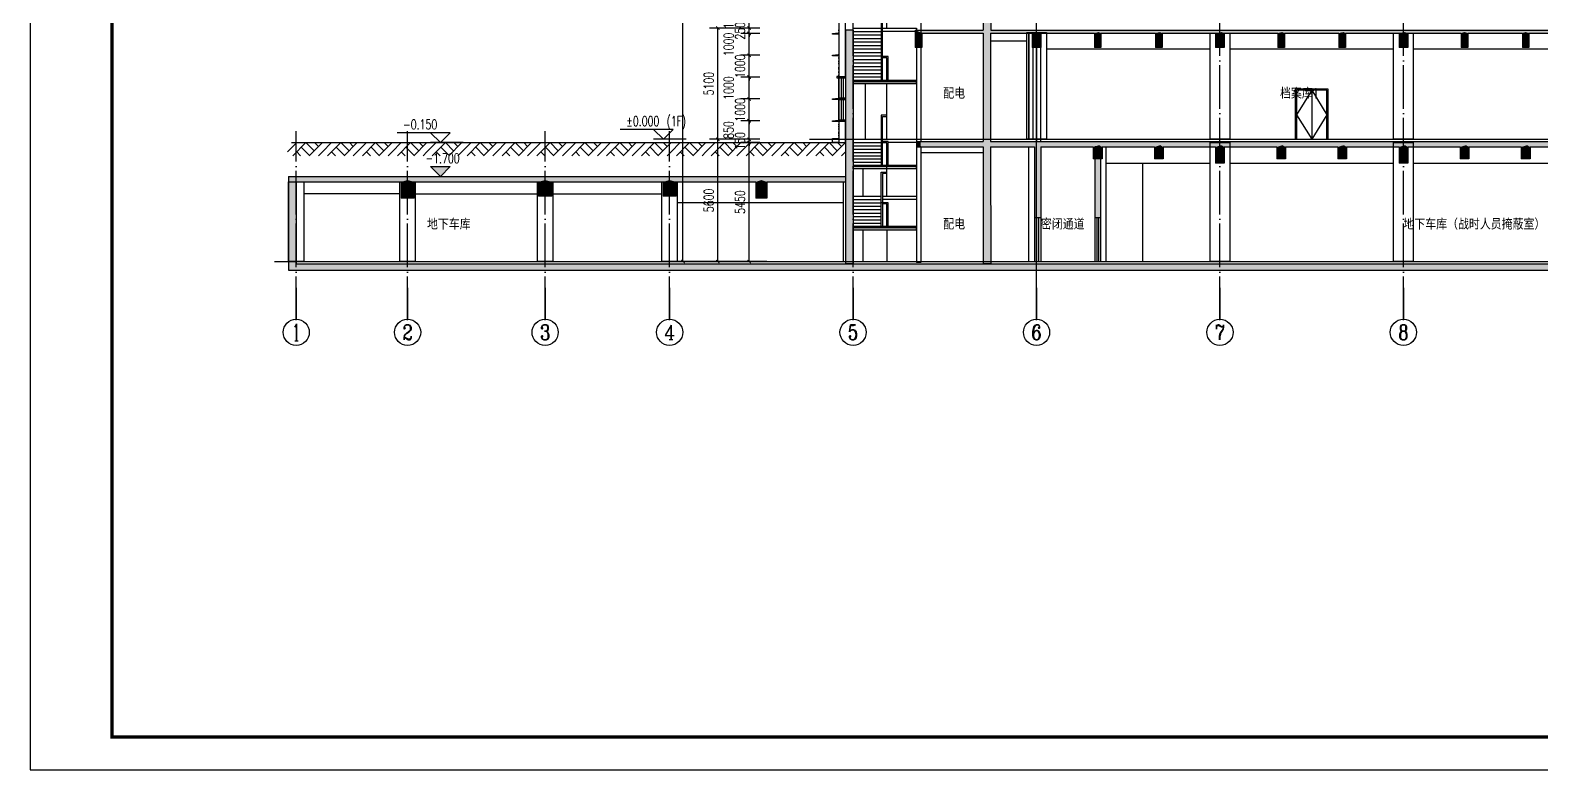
# Model space of a CAD drawing. Header units: millimetres. Extents: x 500457 to 783861, y -293369 to -162148.
# Drawn here: x 500457 to 569628, y -259241 to -225351 of the extents above; entities that cross this region are included whole.
import ezdxf
from ezdxf.enums import TextEntityAlignment as Align

# ---------------------------------------------------------------- set-up
doc = ezdxf.new("R2010")
doc.units = ezdxf.units.MM
doc.header["$LTSCALE"] = 1000
doc.linetypes.add('DOTE', pattern=[2.42, 2, -0.2, 0.02, -0.2])
for name, color, linetype in [('A-DOOR-FIRE', 4, 'Continuous'), ('A-ELEV-WIN3', 251, 'Continuous'), ('A-SECT-SURF', 6, 'Continuous'), ('A-看线', 115, 'Continuous'), ('AXIS', 3, 'Continuous'), ('AXIS_TEXT', 7, 'Continuous'), ('DIM_ELEV', 3, 'Continuous'), ('DOTE', 1, 'DOTE'), ('E_WINDOW', 4, 'Continuous'), ('LY_MC_section A_A$0$A31----(18)', 140, 'Continuous'), ('PUB_DIM', 3, 'Continuous'), ('PUB_HATCH', 8, 'Continuous'), ('PUB_TEXT', 7, 'Continuous'), ('PUB_TITLE', 4, 'Continuous'), ('STAIR', 2, 'Continuous'), ('WALL', 255, 'Continuous'), ('WINDOW', 4, 'Continuous'), ('剖面楼板线', 2, 'Continuous'), ('板洞', 6, 'Continuous')]:
    doc.layers.add(name, color=color, linetype=linetype)
doc.styles.add('_TCH_AXIS', font='COMPLEX', dxfattribs={"bigfont": 'GBCBIG'})
doc.styles.add('_TCH_DIM', font='SIMPLEX', dxfattribs={"bigfont": 'GBCBIG'})
doc.styles.add('_TCH_DIM_T3', font='SIMPLEX', dxfattribs={"width": 0.705882, "bigfont": 'GBCBIG'})
doc.styles.add('COMPLEX', font='COMPLEX')
doc.styles.add('TSSD_Norm', font='tssdeng.shx', dxfattribs={"bigfont": 'hztxt.shx'})
doc.dimstyles.new('_TCH_ARCH&&150', dxfattribs={"dimtxt": 446.25, "dimasz": 150, "dimexe": 375, "dimexo": 450, "dimgap": 189.375, "dimtad": 1, "dimdec": 0, "dimzin": 0, "dimdsep": 46, "dimtxsty": '_TCH_DIM_T3', "dimblk": 'ARCHTICK', "dimcen": 0.09, "dimclrt": 7, "dimazin": 2, "dimtfac": 1, "dimtdec": 0, "dimtix": 1, "dimtmove": 2, "dimatfit": 3, "dimfxl": 1, "dimtolj": 1, "dimtzin": 0, "dimarcsym": 0})

# ---------------------------------------------------------------- blocks, each defined once
blk = doc.blocks.new('A$Cb2df6883')
at = {"layer": 'A-DOOR-FIRE'}
for points in [[(1500, -2300), (1500, 0), (0, 0), (0, -2300)], [(1450, -2300), (1450, -50), (50, -50), (50, -2300)], [(750, -50), (750, -2300)]]:
    blk.add_lwpolyline(points, dxfattribs=at)
at = {"layer": 'A-ELEV-WIN3'}
for points in [[(750, -50), (50, -1175), (750, -2300)], [(750, -50), (1450, -1175), (750, -2300)]]:
    blk.add_lwpolyline(points, dxfattribs=at)
blk = doc.blocks.new('A$Cc3d01d78')
at = {"layer": 'PUB_HATCH'}
blk.add_hatch(color=256, dxfattribs=at).paths.add_polyline_path([(1558, -3756), (-1342, -3756), (-1342, -3856), (1558, -3856)])
at = {"layer": 'STAIR'}
for points in [[(210, -1260), (7, -1260), (7, -3700), (-53, -3700), (-53, -3100), (-53, -3050), (-53, -1200), (210, -1200)], [(210, -2300), (210, -900)], [(-1342, -2300), (-53, -2300)], [(-1342, -2456), (-53, -2456)], [(-1342, -2611), (-53, -2611)], [(270, -3700), (270, -2604), (-53, -2604)], [(7, -2300), (1558, -2300), (1558, -2456), (7, -2456)], [(210, -3700), (210, -2664), (7, -2664)], [(-1342, -2767), (-53, -2767)], [(-1342, -2923), (-53, -2923)], [(-1342, -3078), (-53, -3078)], [(-1342, -3234), (-53, -3234)], [(-1342, -3389), (-53, -3389)], [(-1342, -3545), (-53, -3545)], [(1558, -3700), (-1342, -3700)], [(-1342, -3700), (-53, -3700)]]:
    blk.add_lwpolyline(points, dxfattribs=at)
at = {"layer": 'WALL'}
for p, q in [((1558, -3756), (-1342, -3756)), ((-1342, -3856), (-1342, -3756)), ((1558, -3856), (-1342, -3856)), ((1558, -3856), (1558, -3756))]:
    blk.add_line(p, q, dxfattribs=at)
blk = doc.blocks.new('A$C713e9a64')
at = {"layer": 'PUB_HATCH'}
blk.add_hatch(color=256, dxfattribs=at).paths.add_polyline_path([(1348, -4840), (-1552, -4840), (-1552, -4940), (1348, -4940)])
at = {"layer": 'STAIR'}
for points in [[(0, -2380), (0, 170)], [(0, -1280), (-262, -1280), (-262, -3130), (-262, -3180), (-262, -4780), (-202, -4780), (-202, -1340), (0, -1340)], [(-1553, -2380), (-202, -2380)], [(-1553, -2540), (-202, -2540)], [(-1553, -2700), (-202, -2700)], [(-202, -2380), (1347, -2380), (1347, -2540), (-202, -2540)], [(-1553, -2860), (-202, -2860)], [(-1553, -3020), (-202, -3020)], [(-1553, -3180), (-202, -3180)], [(-1553, -3340), (-202, -3340)], [(-1553, -3500), (-202, -3500)], [(-1553, -3660), (-202, -3660)], [(-1553, -3820), (-202, -3820)], [(-1553, -3980), (-202, -3980)], [(-1553, -4140), (-202, -4140)], [(58, -4780), (58, -3680), (-262, -3680)], [(-2, -4780), (-2, -3740), (-202, -3740)], [(-1553, -4300), (-202, -4300)], [(-1553, -4460), (-202, -4460)], [(-1553, -4620), (-202, -4620)], [(1348, -4780), (-1553, -4780)], [(-1553, -4780), (-202, -4780)]]:
    blk.add_lwpolyline(points, dxfattribs=at)
at = {"layer": 'WALL'}
for p, q in [((1348, -4840), (-1552, -4840)), ((-1552, -4940), (-1552, -4840)), ((1348, -4940), (1348, -4840)), ((1348, -4940), (-1552, -4940))]:
    blk.add_line(p, q, dxfattribs=at)
blk = doc.blocks.new('A$Cb3162a7d')
at = {"layer": 'PUB_HATCH'}
blk.add_hatch(color=256, dxfattribs=at).paths.add_polyline_path([(1348, -3746), (-1553, -3746), (-1553, -3846), (1348, -3846)])
at = {"layer": 'STAIR'}
for points in [[(-2, -2496), (-2, 44)], [(-2, -1396), (-262, -1396), (-262, -1930), (-262, -1980), (-262, -3696), (-202, -3696), (-202, -1456), (-2, -1456)], [(-1553, -2496), (-202, -2496)], [(-1553, -2646), (-202, -2646)], [(56, -3700), (56, -2600), (-262, -2600)], [(-202, -2496), (1348, -2496), (1348, -2646), (56, -2646)], [(-4, -3700), (-4, -2660), (-202, -2660)], [(-1553, -2796), (-202, -2796)], [(-1553, -2946), (-202, -2946)], [(-1553, -3096), (-202, -3096)], [(-1553, -3246), (-202, -3246)], [(-1553, -3396), (-202, -3396)], [(-1553, -3546), (-202, -3546)], [(1348, -3696), (-1553, -3696)], [(-1553, -3696), (-202, -3696)]]:
    blk.add_lwpolyline(points, dxfattribs=at)
at = {"layer": 'WALL'}
for p, q in [((1348, -3746), (-1553, -3746)), ((-1553, -3846), (-1553, -3746)), ((1348, -3846), (-1553, -3846)), ((1348, -3846), (1348, -3746))]:
    blk.add_line(p, q, dxfattribs=at)
blk = doc.blocks.new('A$Cdcaa37b3')
at = {"layer": 'A-看线'}
for points in [[(-1002, 8140), (-1002, 5600)], [(-1103, 4250), (-1103, 3000)], [(-1103, 1444), (-1103, 0)]]:
    blk.add_lwpolyline(points, dxfattribs=at)
at = {"layer": '剖面楼板线'}
blk.add_line((-1550, -1), (1348, -1), dxfattribs=at)
blk.add_lwpolyline([(0, 1444), (0, 0)], dxfattribs=at)
at = {"layer": 'LY_MC_section A_A$0$A31----(18)'}
blk.add_blockref('A$Cc3d01d78', (-210, 5300), dxfattribs=at)
at = {"layer": '板洞'}
for name, p in [('A$C713e9a64', (0, 13080)), ('A$Cb3162a7d', (0, 8096))]:
    blk.add_blockref(name, p, dxfattribs=at)
blk = doc.blocks.new('A$C7aab0e27')
at = {"layer": 'LY_MC_section A_A$0$A31----(18)'}
for points in [[(-30, 0), (-30, -60), (-300, -60), (-300, -30)], [(-30, -60), (-30, 0), (0, 0), (0, -60)]]:
    blk.add_lwpolyline(points, close=True, dxfattribs=at)
blk = doc.blocks.new('A$C37e4a2ef')
at = {"layer": 'LY_MC_section A_A$0$A31----(18)'}
blk.add_lwpolyline([(0, 0), (300, 0), (300, -60), (0, -60)], close=True, dxfattribs=at)
at = {"layer": 'A-DOOR-FIRE'}
blk.add_blockref('A$C7aab0e27', (0, 0), dxfattribs=at)
blk = doc.blocks.new('A$C42b86bd6')
at = {"layer": 'LY_MC_section A_A$0$A31----(18)'}
for points in [[(90, 0), (0, 0), (0, -60), (90, -60)], [(90, 0), (390, 0), (390, -60), (90, -60)]]:
    blk.add_lwpolyline(points, close=True, dxfattribs=at)
blk = doc.blocks.new('$EWDLib$00001159')
for p, q in [((0, 0), (0, 1500)), ((84, 0), (84, 1500)), ((156, 0), (156, 1500)), ((240, 0), (240, 1500))]:
    blk.add_line(p, q)
blk = doc.blocks.new('A$C8b4dfb44')
at = {"layer": 'LY_MC_section A_A$0$A31----(18)'}
for points in [[(0, -42330), (-300, -42330), (-300, -45520), (0, -45520)], [(-300, -43380), (-310, -43380), (-310, -43430), (-300, -43430)], [(-300, -44650), (-310, -44650), (-310, -44700), (-300, -44700)], [(-300, -44800), (-310, -44800), (-310, -44850), (-300, -44850)], [(-300, -44900), (-310, -44900), (-310, -44950), (-300, -44950)], [(-300, -45100), (-310, -45100), (-310, -45200), (-300, -45200)], [(-300, -45300), (-310, -45300), (-310, -45350), (-300, -45350)], [(-300, -45450), (-310, -45450), (-310, -45500), (-300, -45500)], [(-300, -45580), (0, -45580), (0, -46520), (-300, -46520)], [(-300, -46580), (0, -46580), (0, -47520), (-300, -47520)], [(-300, -47700), (-310, -47700), (-310, -47750), (-300, -47750)], [(0, -47580), (-300, -47580), (-300, -48550), (0, -48550)], [(-600, -48400), (-300, -48400), (-300, -48550), (-600, -48550)], [(-300, -47800), (-310, -47800), (-310, -47850), (-300, -47850)], [(-300, -47900), (-310, -47900), (-310, -47950), (-300, -47950)], [(-300, -48050), (-310, -48050), (-310, -48150), (-300, -48150)], [(-300, -48200), (-310, -48200), (-310, -48255), (-300, -48255)]]:
    blk.add_lwpolyline(points, close=True, dxfattribs=at)
at = {"layer": 'A-DOOR-FIRE'}
for name, p in [('A$C42b86bd6', (-390, -45520)), ('A$C37e4a2ef', (-300, -46520)), ('A$C37e4a2ef', (-300, -47520))]:
    blk.add_blockref(name, p, dxfattribs=at)
at = {"layer": 'LY_MC_section A_A$0$A31----(18)'}
for p in [(-300, -43520), (-300, -44520), (-300, -48340)]:
    blk.add_blockref('A$C7aab0e27', p, dxfattribs=at)
at = {"layer": 'LY_MC_section A_A$0$A31----(18)', "rotation": 179.9999999999997}
for p, xscale, yscale in [((0, -45580), 1.250008465068337, 0.6266666690565188), ((0, -46580), 1.249997525112121, 0.6266675368867202)]:
    blk.add_blockref('$EWDLib$00001159', p, dxfattribs=dict(at, xscale=xscale, yscale=yscale))
blk = doc.blocks.new('A$C3da97e60')
at = {"layer": 'PUB_TITLE'}
blk.add_lwpolyline([(-157435, 0), (0, 0), (0, 89100), (-157435, 89100)], close=True, dxfattribs=at)
at = {"layer": 'PUB_TITLE', "const_width": 150}
blk.add_lwpolyline([(-153685, 1500), (-1500, 1500), (-1500, 87600), (-153685, 87600)], close=True, dxfattribs=at)
blk = doc.blocks.new('_ArchTick')
at = {"color": 0, "linetype": 'ByBlock', "const_width": 0.3}
blk.add_lwpolyline([(-0.5, -0.5), (0.5, 0.5)], dxfattribs=at)
blk = doc.blocks.new('*D336')
at = {"layer": 'Defpoints', "color": 0, "transparency": 16777216}
for p in [(533377, -230501), (534324, -230501), (534324, -235951)]:
    blk.add_point(p, dxfattribs=at)
at = {"layer": 'PUB_DIM', "color": 0, "lineweight": -2, "transparency": 16777216}
for p, q in [((533874, -230501), (533002, -230501)), ((533377, -235951), (533377, -230501)), ((533874, -235951), (533002, -235951))]:
    blk.add_line(p, q, dxfattribs=at)
at = {"layer": 'PUB_DIM', "color": 0, "lineweight": -2, "transparency": 16777216, "xscale": 150, "yscale": 150, "zscale": 150}
for p, rotation in [((533377, -230501), 90), ((533377, -235951), 270)]:
    blk.add_blockref('_ArchTick', p, dxfattribs=dict(at, rotation=rotation))
at = {"layer": 'PUB_DIM', "color": 7, "transparency": 16777216, "insert": (532964, -233226), "char_height": 446.2, "attachment_point": 5, "rotation": 90, "style": '_TCH_DIM_T3'}
blk.add_mtext('\\A1;5450', dxfattribs=at)
blk = doc.blocks.new('*D337')
at = {"layer": 'Defpoints', "color": 0, "transparency": 16777216}
for p in [(533377, -230351), (534324, -230351), (534324, -230501)]:
    blk.add_point(p, dxfattribs=at)
at = {"layer": 'PUB_DIM', "color": 0, "lineweight": -2, "transparency": 16777216}
for p, q in [((533377, -230351), (533377, -230201)), ((533874, -230351), (533002, -230351)), ((533874, -230501), (533002, -230501)), ((533377, -230501), (533377, -230351)), ((533377, -230501), (533377, -230651))]:
    blk.add_line(p, q, dxfattribs=at)
at = {"layer": 'PUB_DIM', "color": 0, "lineweight": -2, "transparency": 16777216, "xscale": 150, "yscale": 150, "zscale": 150}
for p, rotation in [((533377, -230351), 270), ((533377, -230501), 90)]:
    blk.add_blockref('_ArchTick', p, dxfattribs=dict(at, rotation=rotation))
at = {"layer": 'PUB_DIM', "color": 7, "transparency": 16777216, "insert": (532964, -230426), "char_height": 446.2, "attachment_point": 5, "rotation": 90, "style": '_TCH_DIM_T3'}
blk.add_mtext('\\A1;150', dxfattribs=at)
blk = doc.blocks.new('*D338')
at = {"layer": 'Defpoints', "color": 0, "transparency": 16777216}
for p in [(533377, -229501), (534324, -229501), (534324, -230351)]:
    blk.add_point(p, dxfattribs=at)
at = {"layer": 'PUB_DIM', "color": 0, "lineweight": -2, "transparency": 16777216}
for p, q in [((533874, -229501), (533002, -229501)), ((533377, -230351), (533377, -229501)), ((533874, -230351), (533002, -230351))]:
    blk.add_line(p, q, dxfattribs=at)
at = {"layer": 'PUB_DIM', "color": 0, "lineweight": -2, "transparency": 16777216, "xscale": 150, "yscale": 150, "zscale": 150}
for p, rotation in [((533377, -229501), 90), ((533377, -230351), 270)]:
    blk.add_blockref('_ArchTick', p, dxfattribs=dict(at, rotation=rotation))
at = {"layer": 'PUB_DIM', "color": 7, "transparency": 16777216, "insert": (532439, -229926), "char_height": 446.2, "attachment_point": 5, "rotation": 90, "style": '_TCH_DIM_T3'}
blk.add_mtext('\\A1;850', dxfattribs=at)
blk = doc.blocks.new('*D339')
at = {"layer": 'Defpoints', "color": 0, "transparency": 16777216}
for p in [(533377, -228501), (534324, -228501), (534324, -229501)]:
    blk.add_point(p, dxfattribs=at)
at = {"layer": 'PUB_DIM', "color": 0, "lineweight": -2, "transparency": 16777216}
for p, q in [((533874, -228501), (533002, -228501)), ((533377, -228501), (533377, -228351)), ((533377, -229501), (533377, -228501)), ((533874, -229501), (533002, -229501)), ((533377, -229501), (533377, -229651))]:
    blk.add_line(p, q, dxfattribs=at)
at = {"layer": 'PUB_DIM', "color": 0, "lineweight": -2, "transparency": 16777216, "xscale": 150, "yscale": 150, "zscale": 150}
for p, rotation in [((533377, -228501), 270), ((533377, -229501), 90)]:
    blk.add_blockref('_ArchTick', p, dxfattribs=dict(at, rotation=rotation))
at = {"layer": 'PUB_DIM', "color": 7, "transparency": 16777216, "insert": (532964, -229001), "char_height": 446.2, "attachment_point": 5, "rotation": 90, "style": '_TCH_DIM_T3'}
blk.add_mtext('\\A1;1000', dxfattribs=at)
blk = doc.blocks.new('*D340')
at = {"layer": 'Defpoints', "color": 0, "transparency": 16777216}
for p in [(533377, -227501), (534324, -227501), (534324, -228501)]:
    blk.add_point(p, dxfattribs=at)
at = {"layer": 'PUB_DIM', "color": 0, "lineweight": -2, "transparency": 16777216}
for p, q in [((533874, -227501), (533002, -227501)), ((533377, -228501), (533377, -227501)), ((533874, -228501), (533002, -228501))]:
    blk.add_line(p, q, dxfattribs=at)
at = {"layer": 'PUB_DIM', "color": 0, "lineweight": -2, "transparency": 16777216, "xscale": 150, "yscale": 150, "zscale": 150}
for p, rotation in [((533377, -227501), 90), ((533377, -228501), 270)]:
    blk.add_blockref('_ArchTick', p, dxfattribs=dict(at, rotation=rotation))
at = {"layer": 'PUB_DIM', "color": 7, "transparency": 16777216, "insert": (532439, -228001), "char_height": 446.2, "attachment_point": 5, "rotation": 90, "style": '_TCH_DIM_T3'}
blk.add_mtext('\\A1;1000', dxfattribs=at)
blk = doc.blocks.new('*D341')
at = {"layer": 'Defpoints', "color": 0, "transparency": 16777216}
for p in [(533377, -226501), (534324, -226501), (534324, -227501)]:
    blk.add_point(p, dxfattribs=at)
at = {"layer": 'PUB_DIM', "color": 0, "lineweight": -2, "transparency": 16777216}
for p, q in [((533874, -226501), (533002, -226501)), ((533377, -226501), (533377, -226351)), ((533377, -227501), (533377, -226501)), ((533874, -227501), (533002, -227501)), ((533377, -227501), (533377, -227651))]:
    blk.add_line(p, q, dxfattribs=at)
at = {"layer": 'PUB_DIM', "color": 0, "lineweight": -2, "transparency": 16777216, "xscale": 150, "yscale": 150, "zscale": 150}
for p, rotation in [((533377, -226501), 270), ((533377, -227501), 90)]:
    blk.add_blockref('_ArchTick', p, dxfattribs=dict(at, rotation=rotation))
at = {"layer": 'PUB_DIM', "color": 7, "transparency": 16777216, "insert": (532964, -227001), "char_height": 446.2, "attachment_point": 5, "rotation": 90, "style": '_TCH_DIM_T3'}
blk.add_mtext('\\A1;1000', dxfattribs=at)
blk = doc.blocks.new('*D342')
at = {"layer": 'Defpoints', "color": 0, "transparency": 16777216}
for p in [(533377, -225501), (534324, -225501), (534324, -226501)]:
    blk.add_point(p, dxfattribs=at)
at = {"layer": 'PUB_DIM', "color": 0, "lineweight": -2, "transparency": 16777216}
for p, q in [((533874, -225501), (533002, -225501)), ((533377, -226501), (533377, -225501)), ((533874, -226501), (533002, -226501))]:
    blk.add_line(p, q, dxfattribs=at)
at = {"layer": 'PUB_DIM', "color": 0, "lineweight": -2, "transparency": 16777216, "xscale": 150, "yscale": 150, "zscale": 150}
for p, rotation in [((533377, -225501), 90), ((533377, -226501), 270)]:
    blk.add_blockref('_ArchTick', p, dxfattribs=dict(at, rotation=rotation))
at = {"layer": 'PUB_DIM', "color": 7, "transparency": 16777216, "insert": (532439, -226001), "char_height": 446.2, "attachment_point": 5, "rotation": 90, "style": '_TCH_DIM_T3'}
blk.add_mtext('\\A1;1000', dxfattribs=at)
blk = doc.blocks.new('*D343')
at = {"layer": 'Defpoints', "color": 0, "transparency": 16777216}
for p in [(533377, -225251), (534324, -225251), (534324, -225501)]:
    blk.add_point(p, dxfattribs=at)
at = {"layer": 'PUB_DIM', "color": 0, "lineweight": -2, "transparency": 16777216}
for p, q in [((533874, -225251), (533002, -225251)), ((533377, -225251), (533377, -225101)), ((533377, -225501), (533377, -225251)), ((533874, -225501), (533002, -225501)), ((533377, -225501), (533377, -225651))]:
    blk.add_line(p, q, dxfattribs=at)
at = {"layer": 'PUB_DIM', "color": 0, "lineweight": -2, "transparency": 16777216, "xscale": 150, "yscale": 150, "zscale": 150}
for p, rotation in [((533377, -225251), 270), ((533377, -225501), 90)]:
    blk.add_blockref('_ArchTick', p, dxfattribs=dict(at, rotation=rotation))
at = {"layer": 'PUB_DIM', "color": 7, "transparency": 16777216, "insert": (532964, -225376), "char_height": 446.2, "attachment_point": 5, "rotation": 90, "style": '_TCH_DIM_T3'}
blk.add_mtext('\\A1;250', dxfattribs=at)
blk = doc.blocks.new('*D344')
at = {"layer": 'Defpoints', "color": 0, "transparency": 16777216}
for p in [(533377, -224251), (534324, -224251), (534324, -225251)]:
    blk.add_point(p, dxfattribs=at)
at = {"layer": 'PUB_DIM', "color": 0, "lineweight": -2, "transparency": 16777216}
for p, q in [((533874, -224251), (533002, -224251)), ((533377, -225251), (533377, -224251)), ((533874, -225251), (533002, -225251))]:
    blk.add_line(p, q, dxfattribs=at)
at = {"layer": 'PUB_DIM', "color": 0, "lineweight": -2, "transparency": 16777216, "xscale": 150, "yscale": 150, "zscale": 150}
for p, rotation in [((533377, -224251), 90), ((533377, -225251), 270)]:
    blk.add_blockref('_ArchTick', p, dxfattribs=dict(at, rotation=rotation))
at = {"layer": 'PUB_DIM', "color": 7, "transparency": 16777216, "insert": (532439, -224751), "char_height": 446.2, "attachment_point": 5, "rotation": 90, "style": '_TCH_DIM_T3'}
blk.add_mtext('\\A1;1000', dxfattribs=at)
blk = doc.blocks.new('*D413')
at = {"layer": 'Defpoints', "color": 0, "transparency": 16777216}
for p in [(530345, -182051), (534640, -182051), (534640, -235951)]:
    blk.add_point(p, dxfattribs=at)
at = {"layer": 'PUB_DIM', "color": 0, "lineweight": -2, "transparency": 16777216}
for p, q in [((534190, -182051), (529970, -182051)), ((530345, -235951), (530345, -182051)), ((534190, -235951), (529970, -235951))]:
    blk.add_line(p, q, dxfattribs=at)
at = {"layer": 'PUB_DIM', "color": 0, "lineweight": -2, "transparency": 16777216, "xscale": 150, "yscale": 150, "zscale": 150}
for p, rotation in [((530345, -182051), 90), ((530345, -235951), 270)]:
    blk.add_blockref('_ArchTick', p, dxfattribs=dict(at, rotation=rotation))
at = {"layer": 'PUB_DIM', "color": 7, "transparency": 16777216, "insert": (529933, -209001), "char_height": 446.2, "attachment_point": 5, "rotation": 90, "style": '_TCH_DIM_T3'}
blk.add_mtext('\\A1;53900', dxfattribs=at)
blk = doc.blocks.new('*D414')
at = {"layer": 'Defpoints', "color": 0, "transparency": 16777216}
for p in [(531941, -230351), (533905, -230351), (533905, -235951)]:
    blk.add_point(p, dxfattribs=at)
at = {"layer": 'PUB_DIM', "color": 0, "lineweight": -2, "transparency": 16777216}
for p, q in [((533455, -230351), (531566, -230351)), ((531941, -235951), (531941, -230351)), ((533455, -235951), (531566, -235951))]:
    blk.add_line(p, q, dxfattribs=at)
at = {"layer": 'PUB_DIM', "color": 0, "lineweight": -2, "transparency": 16777216, "xscale": 150, "yscale": 150, "zscale": 150}
for p, rotation in [((531941, -230351), 90), ((531941, -235951), 270)]:
    blk.add_blockref('_ArchTick', p, dxfattribs=dict(at, rotation=rotation))
at = {"layer": 'PUB_DIM', "color": 7, "transparency": 16777216, "insert": (531529, -233151), "char_height": 446.2, "attachment_point": 5, "rotation": 90, "style": '_TCH_DIM_T3'}
blk.add_mtext('\\A1;5600', dxfattribs=at)
blk = doc.blocks.new('*D415')
at = {"layer": 'Defpoints', "color": 0, "transparency": 16777216}
for p in [(531941, -225251), (533905, -225251), (533905, -230351)]:
    blk.add_point(p, dxfattribs=at)
at = {"layer": 'PUB_DIM', "color": 0, "lineweight": -2, "transparency": 16777216}
for p, q in [((533455, -225251), (531566, -225251)), ((531941, -230351), (531941, -225251)), ((533455, -230351), (531566, -230351))]:
    blk.add_line(p, q, dxfattribs=at)
at = {"layer": 'PUB_DIM', "color": 0, "lineweight": -2, "transparency": 16777216, "xscale": 150, "yscale": 150, "zscale": 150}
for p, rotation in [((531941, -225251), 90), ((531941, -230351), 270)]:
    blk.add_blockref('_ArchTick', p, dxfattribs=dict(at, rotation=rotation))
at = {"layer": 'PUB_DIM', "color": 7, "transparency": 16777216, "insert": (531529, -227801), "char_height": 446.2, "attachment_point": 5, "rotation": 90, "style": '_TCH_DIM_T3'}
blk.add_mtext('\\A1;5100', dxfattribs=at)
blk = doc.blocks.new('_AXISO')
blk.add_circle((0, 0), 0.5)
at = {"layer": 'AXIS_TEXT', "style": 'COMPLEX', "width": 1.041667}
blk.add_attdef('A', text='', height=0.56, dxfattribs=at).set_placement((-0.25, -0.28), (0.25, -0.28), align=Align.FIT)
blk = doc.blocks.new('$LinePat$素土夯实')
at = {"color": 0}
for p, q in [((0, -210), (210, 0)), ((120, -300), (420, 0)), ((420, 0), (608, -188)), ((495, -300), (795, 0)), ((615, 0), (705, -90)), ((210, -210), (300, -300)), ((315, -105), (502, -293)), ((705, -300), (795, -210))]:
    blk.add_line(p, q, dxfattribs=at)

msp = doc.modelspace()

# ---------------------------------------------------------------- hatches: boundary and pattern name
at = {"layer": 'DIM_ELEV'}
msp.add_hatch(color=256, dxfattribs=at).paths.add_polyline_path([(519239, -232050.7), (518789, -231600.7), (519689, -231600.7)])
at = {"layer": 'PUB_HATCH'}
for points in [[(544323.1, -220617.4), (544089.8, -220650.7), (544089.8, -225350.7), (544263.6, -225415.7), (544439.8, -225350.7), (544439.8, -220650.7)], [(537787.4, -225350.8), (537789.8, -236050.8), (538139.8, -236050.7), (538137.4, -225350.7)], [(541287.4, -225480.7), (540987.4, -225350.7), (540987.4, -226151), (541287.4, -226151)], [(540987.4, -225350.7), (541287.4, -225480.7), (544087.4, -225480.7), (544263.6, -225415.7), (544089.8, -225350.7)], [(544263.6, -225415.7), (544087.4, -225480.7), (544087.4, -230450.3), (544262.5, -230575.3), (544437.4, -230450.3), (544437.4, -225480.7)], [(544263.6, -225415.7), (544437.4, -225480.7), (546337.4, -225480.7), (546537.4, -225437.4), (546537.4, -225350.7), (544439.8, -225350.7)], [(546537.4, -225437.4), (546337.4, -225480.7), (546337.4, -226150.9), (546737.4, -226150.9), (546737.4, -225480.7)], [(546537.4, -225437.4), (546737.4, -225480.7), (549187.4, -225480.7), (549387.4, -225437.4), (549487.4, -225350.7), (546537.4, -225350.7)], [(549387.4, -225437.4), (549187.4, -225480.7), (549187.4, -226150.7), (549487.4, -226150.7), (549487.4, -225480.7)], [(549387.4, -225437.4), (549487.4, -225480.7), (551987.4, -225480.7), (552187.4, -225437.4), (552287.4, -225350.7), (549487.4, -225350.7)], [(552187.4, -225437.4), (551987.4, -225480.7), (551987.4, -226150.7), (552287.4, -226150.7), (552287.4, -225480.7)], [(552187.4, -225437.4), (552287.4, -225480.7), (554737.4, -225480.7), (555004.1, -225437.4), (555137.4, -225350.7), (552287.4, -225350.7)], [(555004.1, -225437.4), (554737.4, -225480.7), (554737.4, -226150.9), (555137.4, -226150.9), (555137.4, -225480.7)], [(555004.1, -225437.4), (555137.4, -225480.7), (557587.4, -225480.7), (557787.4, -225437.4), (557887.4, -225350.7), (555137.4, -225350.7)], [(557787.4, -225437.4), (557587.4, -225480.7), (557587.4, -226150.7), (557887.4, -226150.7), (557887.4, -225480.7)], [(557787.4, -225437.4), (557887.4, -225480.7), (560387.4, -225480.7), (560587.4, -225437.4), (560687.4, -225350.7), (557887.4, -225350.7)], [(560587.4, -225437.4), (560387.4, -225480.7), (560387.4, -226150.7), (560687.4, -226150.7), (560687.4, -225480.7)], [(560587.4, -225437.4), (560687.4, -225480.7), (563137.4, -225480.7), (563404.1, -225437.4), (563537.4, -225350.7), (560687.4, -225350.7)], [(563404.1, -225437.4), (563137.4, -225480.7), (563137.4, -226150.9), (563537.4, -226150.9), (563537.4, -225480.7)], [(563404.1, -225437.4), (563537.4, -225480.7), (565987.4, -225480.7), (566137.4, -225437.4), (566137.4, -225350.7), (563537.4, -225350.7)], [(566137.4, -225437.4), (565987.4, -225480.7), (565987.4, -226150.9), (566287.4, -226150.9), (566287.4, -225480.7)], [(566137.4, -225437.4), (566287.4, -225480.7), (568787.4, -225480.7), (568937.4, -225437.4), (568937.4, -225350.7), (566137.4, -225350.7)], [(568937.4, -225437.4), (568787.4, -225480.7), (568787.4, -226150.9), (569087.4, -226150.9), (569087.4, -225480.7)], [(568937.4, -225437.4), (569087.4, -225480.7), (571537.4, -225480.7), (571804.1, -225437.4), (571937.4, -225350.7), (568937.4, -225350.7)], [(541037.9, -230700.3), (541237.4, -230700.3), (541237.4, -230450.3), (541037.9, -230450.3)], [(541237.4, -230450.3), (541237.4, -230700.3), (544087.5, -230700.3), (544262.5, -230575.3), (544087.4, -230450.3)], [(544262.5, -230575.3), (544087.5, -230700.3), (544089.8, -236050.8), (544439.8, -236050.7), (544437.5, -230700.3)], [(544262.5, -230575.3), (544437.5, -230700.3), (546438, -230700.4), (546638, -230617.1), (546738, -230450.4), (544437.4, -230450.3)], [(546638, -230617.1), (546438, -230700.4), (546438, -233950.7), (546738, -233950.7), (546738, -230700.4)], [(546638, -230617.1), (546738, -230700.4), (549137.4, -230700.4), (549404.1, -230617.1), (549537.4, -230450.5), (546738, -230450.4)], [(549404.1, -230617.1), (549137.4, -230700.4), (549137.4, -231250.7), (549537.4, -231250.7), (549537.4, -230700.5)], [(549213, -230700.4), (549213, -233949.7), (549463, -233949.7), (549463, -230700.4)], [(549404.1, -230617.1), (549537.4, -230700.5), (551937.4, -230700.5), (552204.1, -230617.2), (552337.4, -230450.5), (549537.4, -230450.5)], [(552204.1, -230617.2), (551937.4, -230700.5), (551937.4, -231250.7), (552337.4, -231250.7), (552337.4, -230700.5)], [(552204.1, -230617.2), (552337.4, -230700.5), (554737.4, -230700.6), (555004.1, -230617.2), (555137.4, -230450.6), (552337.4, -230450.5)], [(555004.1, -230617.2), (554737.4, -230700.6), (554737.4, -231450.7), (555137.4, -231450.7), (555137.4, -230700.6)], [(555004.1, -230617.2), (555137.4, -230700.6), (557537.4, -230700.6), (557804.1, -230617.3), (557937.4, -230450.6), (555137.4, -230450.6)], [(557804.1, -230617.3), (557537.4, -230700.6), (557537.4, -231250.7), (557937.4, -231250.7), (557937.4, -230700.6)], [(557804.1, -230617.3), (557937.4, -230700.6), (560337.4, -230700.7), (560604.1, -230617.4), (560737.4, -230450.7), (557937.4, -230450.6)], [(560604.1, -230617.4), (560337.4, -230700.7), (560337.4, -231250.7), (560737.4, -231250.7), (560737.4, -230700.7)], [(560604.1, -230617.4), (560737.4, -230700.7), (563141.5, -230700.7), (563408.2, -230617.4), (563541.5, -230450.8), (560737.4, -230450.7)], [(563408.2, -230617.4), (563141.5, -230700.7), (563141.5, -231450.9), (563541.5, -231450.9), (563541.5, -230700.8)], [(563408.2, -230617.4), (563541.5, -230700.8), (565937.4, -230700.8), (566204.1, -230617.5), (566337.4, -230450.8), (563541.5, -230450.8)], [(566204.1, -230617.5), (565937.4, -230700.8), (565937.4, -231250.7), (566337.4, -231250.7), (566337.4, -230700.8)], [(566204.1, -230617.5), (566337.4, -230700.8), (568737.4, -230700.9), (569004.1, -230617.5), (569137.4, -230450.9), (566337.4, -230450.8)], [(569004.1, -230617.5), (568737.4, -230700.9), (568737.4, -231250.7), (569137.4, -231250.7), (569137.4, -230700.9)], [(569004.1, -230617.5), (569137.4, -230700.9), (571537.4, -230700.9), (571937.4, -230450.9), (569137.4, -230450.9)], [(512637.4, -232300.7), (512287.4, -232050.7), (512287.4, -236350.7), (512637.4, -236050.7)], [(512287.4, -232050.7), (512637.4, -232300.7), (517437.4, -232300.7), (517737.4, -232217.4), (517737.4, -232050.7)], [(517737.4, -232217.4), (517437.4, -232300.7), (517437.4, -233050.7), (518037.4, -233050.7), (518037.4, -232300.7)], [(517737.4, -232217.4), (518037.4, -232300.7), (523737.4, -232300.7), (524037.4, -232217.4), (524037.4, -232050.7), (517737.4, -232050.7)], [(524037.4, -232217.4), (523737.4, -232300.7), (523737.4, -232950.7), (524337.4, -232950.7), (524337.4, -232300.7)], [(524037.4, -232217.4), (524337.4, -232300.7), (529437.4, -232300.7), (529737.4, -232217.4), (529737.4, -232050.7), (524037.4, -232050.7)], [(529737.4, -232217.4), (529437.4, -232300.7), (529437.4, -232950.7), (530037.4, -232950.7), (530037.4, -232300.7)], [(529737.4, -232217.4), (530037.4, -232300.7), (533687.4, -232300.7), (533937.4, -232217.4), (533937.4, -232050.7), (529737.4, -232050.7)], [(533937.4, -232217.4), (533687.4, -232300.7), (533687.4, -233050.7), (534187.4, -233050.7), (534187.4, -232300.7)], [(533937.4, -232217.4), (534187.4, -232300.7), (537787.4, -232300.7), (537787.4, -232050.7), (533937.4, -232050.7)], [(512637.4, -236050.7), (512287.4, -236350.7), (630939.7, -236350.6), (630939.7, -236050.6)]]:
    msp.add_hatch(color=256, dxfattribs=at).paths.add_polyline_path(points)

# ---------------------------------------------------------------- linework, layer by layer
at = {"layer": 'A-SECT-SURF'}
for points in [[(541237.4, -230350.7), (604987.4, -230350.7)], [(512587.4, -235950.7), (630537.4, -235950.7)]]:
    msp.add_lwpolyline(points, dxfattribs=at)
at = {"layer": 'A-看线'}
for p, q in [((546187.4, -230350.7), (546187.4, -225480.7)), ((546187.4, -225480.7), (546387.4, -225480.7)), ((546387.4, -230350.7), (546387.4, -225480.7)), ((546087.4, -225850.7), (544437.4, -225850.7)), ((546987.4, -226200.7), (554487.4, -226200.7)), ((555387.4, -226200.7), (562887.4, -226200.7)), ((563787.4, -226200.7), (571287.4, -226200.7)), ((541237.7, -230950.7), (544088.7, -230950.1)), ((546187.4, -230350.7), (546387.4, -230350.7)), ((549713, -231450.7), (554487.4, -231450.7)), ((555387.4, -231450.7), (562887.4, -231450.7)), ((563787.4, -231450.7), (571287.4, -231450.7))]:
    msp.add_line(p, q, dxfattribs=at)
for points in [[(546087.4, -225450.9), (546987.4, -225450.9), (546987.4, -230350.9), (546087.4, -230350.9)], [(554487.4, -225480.7), (555387.4, -225480.7), (555387.4, -230350.9), (554487.4, -230350.9)], [(562887.4, -225480.7), (563787.4, -225480.7), (563787.4, -230350.9), (562887.4, -230350.9)], [(554487.4, -230500.7), (555387.4, -230500.7), (555387.4, -235950.7), (554487.4, -235950.7)], [(562887.4, -230500.7), (563787.4, -230500.7), (563787.4, -235950.7), (562887.4, -235950.7)], [(512287.4, -232300.7), (512987.4, -232300.7), (512987.4, -235950.7), (512287.4, -235950.7)], [(517387.4, -232300.7), (518087.4, -232300.7), (518087.4, -235950.7), (517387.4, -235950.7)], [(523687.4, -232300.7), (524387.4, -232300.7), (524387.4, -235950.7), (523687.4, -235950.7)], [(529387.4, -232300.7), (530087.4, -232300.7), (530087.4, -235950.7), (529387.4, -235950.7)]]:
    msp.add_lwpolyline(points, close=True, dxfattribs=at)
for points in [[(546188, -235950.7), (546188, -230700.4)], [(549713, -230700.5), (549713, -235950.7)], [(551389.9, -231450.7), (551388, -235950.7)], [(551389.9, -231450.7), (551389.9, -235950.7)], [(537687.4, -232300.7), (537687.4, -235950.7)], [(517387.4, -232850.7), (512987.4, -232850.7)], [(518087.4, -232850.7), (523687.4, -232850.7)], [(524387.4, -232850.7), (529387.4, -232850.7)], [(530087.4, -233250.7), (537687.4, -233250.7)]]:
    msp.add_lwpolyline(points, dxfattribs=at)
at = {"layer": 'AXIS'}
for p, q in [((512637.4, -237159.2), (512637.4, -238595.1)), ((517737.4, -237159.2), (517737.4, -238595.1)), ((524037.4, -237159.2), (524037.4, -238595.1)), ((529737.4, -237159.2), (529737.4, -238595.1)), ((538137.4, -237159.2), (538137.4, -238595.1)), ((546537.4, -237159.2), (546537.4, -238595.1)), ((554937.4, -237159.2), (554937.4, -238595.1)), ((563337.4, -237159.2), (563337.4, -238595.1))]:
    msp.add_line(p, q, dxfattribs=at)
at = {"layer": 'DIM_ELEV'}
for p, q in [((519689, -230050.7), (517259, -230050.7)), ((519239, -230500.7), (518789, -230050.7)), ((519239, -230500.7), (519689, -230050.7)), ((529900.4, -229900.7), (527470.4, -229900.7)), ((529450.4, -230350.7), (529000.4, -229900.7)), ((529450.4, -230350.7), (529900.4, -229900.7)), ((520289, -230500.7), (518789, -230500.7)), ((530500.4, -230350.7), (529000.4, -230350.7)), ((519239, -232050.7), (518789, -231600.7)), ((518789, -231600.7), (519689, -231600.7)), ((519239, -232050.7), (519689, -231600.7))]:
    msp.add_line(p, q, dxfattribs=at)
at = {"layer": 'DOTE'}
for p, q in [((538137.4, -238632.6), (538137.4, -180499.6)), ((554937.4, -238632.6), (554937.4, -180499.6)), ((563337.4, -238632.6), (563337.4, -180499.6)), ((512637.4, -238632.6), (512637.4, -229982.8)), ((517737.4, -238632.6), (517737.4, -229982.8)), ((524037.4, -238632.6), (524037.4, -229982.8)), ((529737.4, -238632.6), (529737.4, -229982.8)), ((536137.4, -230350.7), (633025.1, -230350.7)), ((511637.4, -235950.7), (633025.1, -235950.7))]:
    msp.add_line(p, q, dxfattribs=at)
at = {"layer": 'DOTE', "linetype": 'ByBlock'}
msp.add_line((546537.4, -238632.6), (546537.4, -180499.6), dxfattribs=at)
at = {"layer": 'WALL'}
for p, q in [((541237.5, -220650.7), (541237.3, -225350.7)), ((544089.8, -220650.7), (544089.8, -225350.7)), ((544439.8, -220650.7), (544439.8, -225350.7)), ((538137.4, -225350.7), (537787.4, -225350.8)), ((537787.4, -225350.8), (537789.8, -236050.8)), ((538137.4, -225350.7), (538139.8, -236050.7)), ((540987.4, -225350.7), (540987.4, -226151)), ((540987.4, -225350.7), (544089.8, -225350.7)), ((541037.4, -225350.7), (541037.4, -230450.3)), ((541237.3, -225350.7), (541237.4, -225350.7)), ((541237.4, -225350.7), (541237.4, -230450.3)), ((541287.4, -225480.7), (541287.4, -226151)), ((541287.4, -225480.7), (544087.4, -225480.7)), ((544087.4, -225480.7), (544087.4, -230450.3)), ((544437.4, -225480.7), (544437.4, -230450.3)), ((544437.4, -225480.7), (546337.4, -225480.7)), ((544439.8, -225350.7), (546537.4, -225350.7)), ((546337.4, -225480.7), (546337.4, -226150.9)), ((546537.4, -225350.7), (549487.4, -225350.7)), ((546737.4, -225480.7), (546737.4, -226150.9)), ((546737.4, -225480.7), (549187.4, -225480.7)), ((549187.4, -225480.7), (549187.4, -226150.7)), ((549487.4, -225350.7), (552287.4, -225350.7)), ((549487.4, -225480.7), (549487.4, -226150.7)), ((549487.4, -225480.7), (551987.4, -225480.7)), ((551987.4, -225480.7), (551987.4, -226150.7)), ((552287.4, -225350.7), (555137.4, -225350.7)), ((552287.4, -225480.7), (554737.4, -225480.7)), ((552287.4, -225480.7), (552287.4, -226150.7)), ((554737.4, -225480.7), (554737.4, -226150.9)), ((555137.4, -225350.7), (557887.4, -225350.7)), ((555137.4, -225480.7), (555137.4, -226150.9)), ((555137.4, -225480.7), (557587.4, -225480.7)), ((557587.4, -225480.7), (557587.4, -226150.7)), ((557887.4, -225350.7), (560687.4, -225350.7)), ((557887.4, -225480.7), (557887.4, -226150.7)), ((557887.4, -225480.7), (560387.4, -225480.7)), ((560387.4, -225480.7), (560387.4, -226150.7)), ((560687.4, -225350.7), (563537.4, -225350.7)), ((560687.4, -225480.7), (563137.4, -225480.7)), ((560687.4, -225480.7), (560687.4, -226150.7)), ((563137.4, -225480.7), (563137.4, -226150.9)), ((563537.4, -225350.7), (566137.4, -225350.7)), ((563537.4, -225480.7), (563537.4, -226150.9)), ((563537.4, -225480.7), (565987.4, -225480.7)), ((565987.4, -225480.7), (565987.4, -226150.9)), ((566137.4, -225350.7), (568937.4, -225350.7)), ((566287.4, -225480.7), (566287.4, -226150.9)), ((566287.4, -225480.7), (568787.4, -225480.7)), ((568787.4, -225480.7), (568787.4, -226150.9)), ((568937.4, -225350.7), (571937.4, -225350.7)), ((569087.4, -225480.7), (569087.4, -226150.9)), ((569087.4, -225480.7), (571537.4, -225480.7)), ((541287.4, -226151), (540987.4, -226151)), ((546737.4, -226150.9), (546337.4, -226150.9)), ((549487.4, -226150.7), (549187.4, -226150.7)), ((552287.4, -226150.7), (551987.4, -226150.7)), ((555137.4, -226150.9), (554737.4, -226150.9)), ((557887.4, -226150.7), (557587.4, -226150.7)), ((560687.4, -226150.7), (560387.4, -226150.7)), ((563537.4, -226150.9), (563137.4, -226150.9)), ((566287.4, -226150.9), (565987.4, -226150.9)), ((569087.4, -226150.9), (568787.4, -226150.9)), ((541237.6, -230700.3), (541037.6, -230700.4)), ((541037.6, -230700.4), (541040, -236000.8)), ((541037.9, -230450.3), (541237.4, -230450.3)), ((541037.9, -230450.3), (541037.9, -230700.3)), ((541037.9, -230700.3), (541237.4, -230700.3)), ((541237.4, -230450.3), (544087.4, -230450.3)), ((541237.4, -230700.3), (544087.5, -230700.3)), ((541237.6, -230700.3), (541240, -236000.7)), ((544087.5, -230700.3), (544089.8, -236050.8)), ((544437.4, -230450.3), (546738, -230450.4)), ((544437.5, -230700.3), (544439.8, -236050.7)), ((544437.5, -230700.3), (546438, -230700.4)), ((546438, -230700.4), (546438, -233950.7)), ((546738, -230450.4), (549537.4, -230450.5)), ((546738, -230700.4), (546738, -233950.7)), ((546738, -230700.4), (549137.4, -230700.4)), ((549137.4, -230700.4), (549137.4, -231250.7)), ((549213, -230700.4), (549213, -233949.7)), ((549463, -230700.4), (549213, -230700.4)), ((549463, -230700.4), (549463, -233949.7)), ((549537.4, -230450.5), (552337.4, -230450.5)), ((549537.4, -230700.5), (549537.4, -231250.7)), ((549537.4, -230700.5), (551937.4, -230700.5)), ((551937.4, -230700.5), (551937.4, -231250.7)), ((552337.4, -230450.5), (555137.4, -230450.6)), ((552337.4, -230700.5), (552337.4, -231250.7)), ((552337.4, -230700.5), (554737.4, -230700.6)), ((554737.4, -230700.6), (554737.4, -231450.7)), ((555137.4, -230450.6), (557937.4, -230450.6)), ((555137.4, -230700.6), (555137.4, -231450.7)), ((555137.4, -230700.6), (557537.4, -230700.6)), ((557537.4, -230700.6), (557537.4, -231250.7)), ((557937.4, -230450.6), (560737.4, -230450.7)), ((557937.4, -230700.6), (557937.4, -231250.7)), ((557937.4, -230700.6), (560337.4, -230700.7)), ((560337.4, -230700.7), (560337.4, -231250.7)), ((560737.4, -230450.7), (563541.5, -230450.8)), ((560737.4, -230700.7), (560737.4, -231250.7)), ((560737.4, -230700.7), (563141.5, -230700.7)), ((563141.5, -230700.7), (563141.5, -231450.9)), ((563541.5, -230450.8), (566337.4, -230450.8)), ((563541.5, -230700.8), (563541.5, -231450.9)), ((563541.5, -230700.8), (565937.4, -230700.8)), ((565937.4, -230700.8), (565937.4, -231250.7)), ((566337.4, -230450.8), (569137.4, -230450.9)), ((566337.4, -230700.8), (566337.4, -231250.7)), ((566337.4, -230700.8), (568737.4, -230700.9)), ((568737.4, -230700.9), (568737.4, -231250.7)), ((569137.4, -230450.9), (571937.4, -230450.9)), ((569137.4, -230700.9), (569137.4, -231250.7)), ((569137.4, -230700.9), (571537.4, -230700.9)), ((549537.4, -231250.7), (549137.4, -231250.7)), ((552337.4, -231250.7), (551937.4, -231250.7)), ((555137.4, -231450.7), (554737.4, -231450.7)), ((557937.4, -231250.7), (557537.4, -231250.7)), ((560737.4, -231250.7), (560337.4, -231250.7)), ((563541.5, -231450.9), (563141.5, -231450.9)), ((566337.4, -231250.7), (565937.4, -231250.7)), ((569137.4, -231250.7), (568737.4, -231250.7)), ((512287.4, -232050.7), (512287.4, -236350.7)), ((512287.4, -232050.7), (517737.4, -232050.7)), ((512637.4, -232300.7), (512637.4, -236050.7)), ((512637.4, -232300.7), (517437.4, -232300.7)), ((517437.4, -232300.7), (517437.4, -233050.7)), ((517737.4, -232050.7), (524037.4, -232050.7)), ((518037.4, -232300.7), (518037.4, -233050.7)), ((518037.4, -232300.7), (523737.4, -232300.7)), ((523737.4, -232300.7), (523737.4, -232950.7)), ((524037.4, -232050.7), (529737.4, -232050.7)), ((524337.4, -232300.7), (524337.4, -232950.7)), ((524337.4, -232300.7), (529437.4, -232300.7)), ((529437.4, -232300.7), (529437.4, -232950.7)), ((529737.4, -232050.7), (533937.4, -232050.7)), ((530037.4, -232300.7), (530037.4, -232950.7)), ((530037.4, -232300.7), (533687.4, -232300.7)), ((533687.4, -232300.7), (533687.4, -233050.7)), ((533937.4, -232050.7), (537787.4, -232050.7)), ((534187.4, -232300.7), (534187.4, -233050.7)), ((534187.4, -232300.7), (537787.4, -232300.7)), ((537787.4, -232050.7), (537787.4, -232300.7)), ((518037.4, -233050.7), (517437.4, -233050.7)), ((524337.4, -232950.7), (523737.4, -232950.7)), ((530037.4, -232950.7), (529437.4, -232950.7)), ((534187.4, -233050.7), (533687.4, -233050.7)), ((546738, -233950.7), (546438, -233950.7)), ((549463, -233949.7), (549213, -233949.7)), ((512287.4, -236350.7), (630939.7, -236350.6)), ((512637.4, -236050.7), (630939.7, -236050.6)), ((538139.8, -236050.7), (537789.8, -236050.8)), ((541240, -236000.7), (541040, -236000.8)), ((544439.8, -236050.7), (544089.8, -236050.8))]:
    msp.add_line(p, q, dxfattribs=at)
at = {"layer": 'WALL', "color": 0}
msp.add_lwpolyline([(546187.4, -225480.7), (546187.4, -230350.9)], dxfattribs=at)
msp.add_lwpolyline([(546537.4, -230450.4), (546737.4, -230450.4), (546737.4, -226150.9), (546537.4, -226150.9)], close=True, dxfattribs=at)
at = {"layer": 'WINDOW'}
msp.add_line((549463, -233949.7), (549213, -233949.7), dxfattribs=at)
at = {"layer": '剖面楼板线'}
msp.add_lwpolyline([(512419.8, -230500.7), (537787.4, -230500.9)], dxfattribs=at)

# ---------------------------------------------------------------- block references
at = {"layer": 'AXIS'}
ref = msp.add_blockref('_AXISO', (512637.4, -239195.1), dxfattribs=dict(at, xscale=1200, yscale=1200, zscale=1200))
ref.add_attrib('A', '1', dxfattribs={"layer": 'AXIS_TEXT', "height": 772.1, "style": '_TCH_AXIS'}).set_placement((512472, -239581.2), (512802.9, -239581.2), align=Align.FIT)
ref = msp.add_blockref('_AXISO', (517737.4, -239195.1), dxfattribs=dict(at, xscale=1200, yscale=1200, zscale=1200))
ref.add_attrib('A', '2', dxfattribs={"layer": 'AXIS_TEXT', "height": 698.9, "style": '_TCH_AXIS'}).set_placement((517504.4, -239544.6), (517970.4, -239544.6), align=Align.FIT)
ref = msp.add_blockref('_AXISO', (524037.4, -239195.1), dxfattribs=dict(at, xscale=1200, yscale=1200, zscale=1200))
ref.add_attrib('A', '3', dxfattribs={"layer": 'AXIS_TEXT', "height": 698.9, "style": '_TCH_AXIS'}).set_placement((523804.4, -239544.6), (524270.4, -239544.6), align=Align.FIT)
ref = msp.add_blockref('_AXISO', (529737.4, -239195.1), dxfattribs=dict(at, xscale=1200, yscale=1200, zscale=1200))
ref.add_attrib('A', '4', dxfattribs={"layer": 'AXIS_TEXT', "height": 668.2, "style": '_TCH_AXIS'}).set_placement((529482.9, -239529.2), (529992, -239529.2), align=Align.FIT)
ref = msp.add_blockref('_AXISO', (538137.4, -239195.1), dxfattribs=dict(at, xscale=1200, yscale=1200, zscale=1200))
ref.add_attrib('A', '5', dxfattribs={"layer": 'AXIS_TEXT', "height": 698.9, "style": '_TCH_AXIS'}).set_placement((537904.4, -239544.6), (538370.4, -239544.6), align=Align.FIT)
ref = msp.add_blockref('_AXISO', (546537.4, -239195.1), dxfattribs=dict(at, xscale=1200, yscale=1200, zscale=1200))
ref.add_attrib('A', '6', dxfattribs={"layer": 'AXIS_TEXT', "height": 698.9, "style": '_TCH_AXIS'}).set_placement((546304.4, -239544.6), (546770.4, -239544.6), align=Align.FIT)
ref = msp.add_blockref('_AXISO', (554937.4, -239195.1), dxfattribs=dict(at, xscale=1200, yscale=1200, zscale=1200))
ref.add_attrib('A', '7', dxfattribs={"layer": 'AXIS_TEXT', "height": 698.9, "style": '_TCH_AXIS'}).set_placement((554704.4, -239544.6), (555170.4, -239544.6), align=Align.FIT)
ref = msp.add_blockref('_AXISO', (563337.4, -239195.1), dxfattribs=dict(at, xscale=1200, yscale=1200, zscale=1200))
ref.add_attrib('A', '8', dxfattribs={"layer": 'AXIS_TEXT', "height": 698.9, "style": '_TCH_AXIS'}).set_placement((563104.4, -239544.6), (563570.4, -239544.6), align=Align.FIT)
at = {"layer": 'E_WINDOW', "rotation": 179.9999999999997}
for p, xscale, yscale in [((546738, -233950.7), 1.249999999999515, 1.333332671586794), ((549463, -233950.7), 1.041666666665697, 1.33333259965561)]:
    msp.add_blockref('$EWDLib$00001159', p, dxfattribs=dict(at, xscale=xscale, yscale=yscale))
at = {"layer": 'LY_MC_section A_A$0$A31----(18)'}
msp.add_blockref('A$Cb2df6883', (558387.4, -228050.7), dxfattribs=at)
at = {"layer": 'WALL', "color": 0}
msp.add_blockref('A$C3da97e60', (657892, -259240.7), dxfattribs=at)
at = {"layer": 'WALL', "xscale": 2.008737276598096, "yscale": 2, "zscale": 2, "rotation": 359.9999999999933}
for p in [(512238.4, -230500.7), (513835.4, -230500.7), (515432.3, -230500.7), (517029.3, -230500.7), (518626.2, -230500.7), (520223.2, -230500.7), (521820.1, -230500.7), (523417.1, -230500.7), (525014, -230500.7), (526610.9, -230500.7), (528207.9, -230500.7), (529804.8, -230500.7), (531401.8, -230500.7), (532998.7, -230500.7), (534595.7, -230500.7), (536192.6, -230500.7)]:
    msp.add_blockref('$LinePat$素土夯实', p, dxfattribs=at)
at = {"layer": '板洞'}
for name, p in [('A$C8b4dfb44', (537787.4, -181950.7)), ('A$Cdcaa37b3', (539689.9, -235950.7))]:
    msp.add_blockref(name, p, dxfattribs=at)

# ---------------------------------------------------------------- texts
at = {"layer": 'PUB_TEXT', "style": 'TSSD_Norm'}
for s, p in [('配电', (542264.3, -228493.2)), ('档案库1', (557687.9, -228493.2)), ('地下车库', (518625.6, -234487.7)), ('配电', (542264.3, -234487.7)), ('密闭通道', (546739.1, -234487.7)), ('地下车库（战时人员掩蔽室）', (563337.4, -234487.7))]:
    msp.add_text(s, height=500, dxfattribs=at).set_placement(p)
at = {"layer": 'PUB_TEXT', "style": '_TCH_DIM', "width": 0.705882}
for s, p in [('-0.150', (517532, -229893.2)), ('%%P0.000', (527755.4, -229743.2)), ('(1F)', (529600.4, -229743.2)), ('-1.700', (518558, -231443.2))]:
    msp.add_text(s, height=446.25, dxfattribs=at).set_placement(p)

# ---------------------------------------------------------------- dimensions: what is measured, and where the dimension line sits
at = {"layer": 'PUB_DIM'}
for p1, p2, distance, picture, middle in [((534640.3, -235950.7), (534640.3, -182050.7), 4295.1, '*D413', (529932.7, -209000.7)), ((533905, -230350.7), (533905, -225250.7), 1963.5, '*D415', (531529, -227800.7)), ((534324.4, -225500.7), (534324.4, -225250.7), 947.8, '*D343', (532964.1, -225375.7)), ((534324.4, -227500.7), (534324.4, -226500.7), 947.8, '*D341', (532964.1, -227000.7)), ((534324.4, -229500.7), (534324.4, -228500.7), 947.8, '*D339', (532964.1, -229000.7)), ((533905, -235950.7), (533905, -230350.7), 1963.5, '*D414', (531529, -233150.7)), ((534324.4, -230500.8), (534324.4, -230350.7), 947.8, '*D337', (532964.1, -230425.8)), ((534324.4, -235950.7), (534324.4, -230500.8), 947.8, '*D336', (532964.1, -233225.8))]:
    dim = msp.add_aligned_dim(p1=p1, p2=p2, distance=distance, dimstyle='_TCH_ARCH&&150', dxfattribs=at)
    dim.commit()
    dim.dimension.update_dxf_attribs({"geometry": picture, "text_midpoint": middle})
for base, p1, p2, picture, middle in [((533376.6, -224250.7), (534324.4, -225250.7), (534324.4, -224250.7), '*D344', (532439.1, -224750.7)), ((533376.6, -225500.7), (534324.4, -226500.7), (534324.4, -225500.7), '*D342', (532439.1, -226000.7)), ((533376.6, -227500.7), (534324.4, -228500.7), (534324.4, -227500.7), '*D340', (532439.1, -228000.7)), ((533376.6, -229500.7), (534324.4, -230350.7), (534324.4, -229500.7), '*D338', (532439.1, -229925.7))]:
    dim = msp.add_linear_dim(base=base, p1=p1, p2=p2, angle=90, dimstyle='_TCH_ARCH&&150', dxfattribs=at)
    dim.commit()
    dim.dimension.update_dxf_attribs({"geometry": picture, "text_midpoint": middle, "dimtype": 129})

doc.saveas('drawing.dxf')
